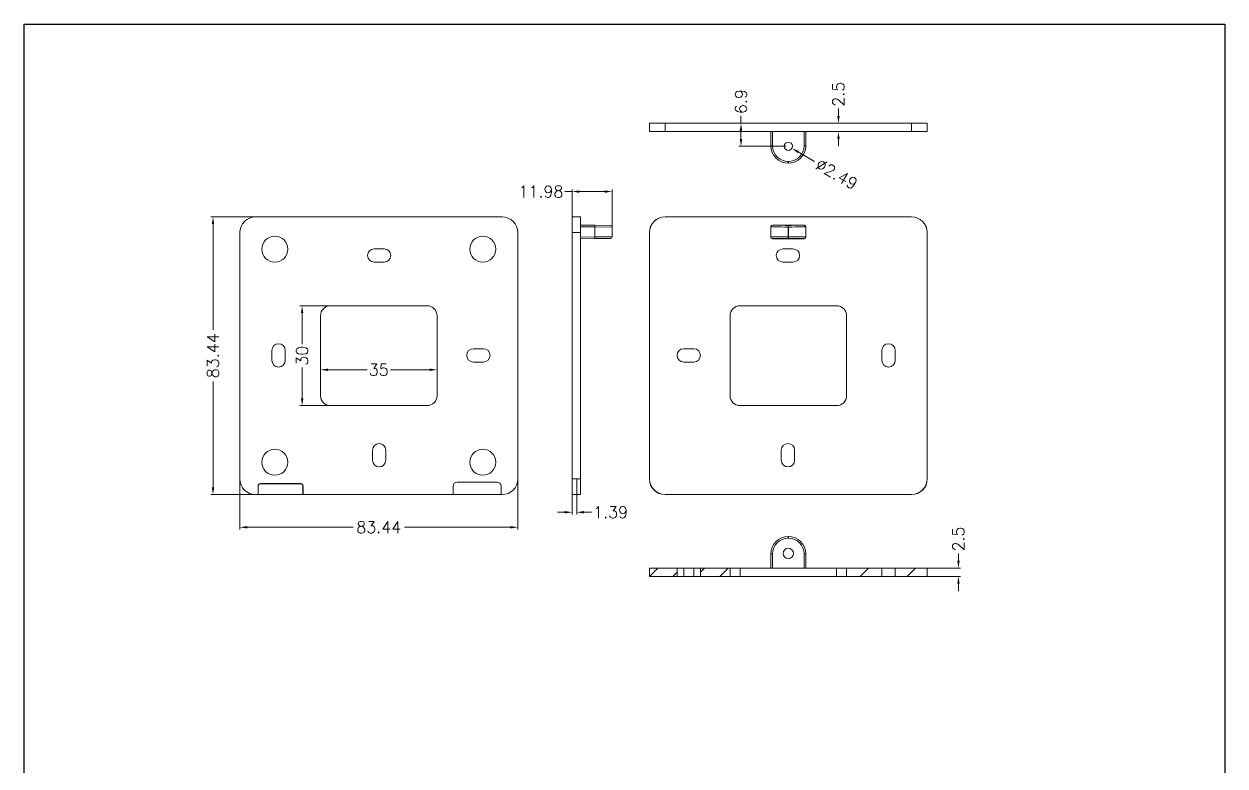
# Model space of a CAD drawing. Header units: millimetres. Extents: x 3222 to 3583, y 1077 to 1523.
# Drawn here: x 3221.9 to 3582.6, y 1299.7 to 1522.6 of the extents above; entities that cross this region are included whole.
import ezdxf

# ---------------------------------------------------------------- set-up
doc = ezdxf.new("R2010")
doc.units = ezdxf.units.MM
doc.layers.get('0').update_dxf_attribs({"linetype": 'CONTINUOUS'})
doc.layers.get('Defpoints').update_dxf_attribs({"linetype": 'CONTINUOUS'})
doc.layers.add('6', color=7, linetype='CONTINUOUS', true_color=0xffffff)
doc.styles.add('ROMANC', font='romanc.shx', dxfattribs={"bigfont": 'gbcbig.shx'})
doc.dimstyles.new('YanXiu', dxfattribs={"dimtxt": 2.5, "dimasz": 2.2, "dimexe": 0.66, "dimexo": 0.66, "dimgap": 0.66, "dimtad": 0, "dimdsep": 46, "dimtxsty": 'ROMANC', "dimcen": 0, "dimclrd": 256, "dimclre": 131, "dimclrt": 42, "dimazin": 2, "dimtfac": 1, "dimtofl": 0, "dimtmove": 0, "dimatfit": 3, "dimfxl": 0, "dimlwd": 5, "dimlwe": 5, "dimarcsym": 0})

# ---------------------------------------------------------------- blocks, each defined once
blk = doc.blocks.new('*D16')
at = {"color": 7, "lineweight": 0}
for p, q in [((-791.8, 269.9), (-791.8, 236.13)), ((-708.36, 264.92), (-708.36, 236.13))]:
    blk.add_line(p, q, dxfattribs=at)
at = {"lineweight": 0}
for p, q in [((-789.6, 236.79), (-757.82, 236.79)), ((-710.56, 236.79), (-742.33, 236.79))]:
    blk.add_line(p, q, dxfattribs=at)
for points in [[(-789.6, 237.15), (-789.6, 236.42), (-791.8, 236.79)], [(-710.56, 237.15), (-710.56, 236.42), (-708.36, 236.79)]]:
    blk.add_solid(points)
at = {"layer": 'Defpoints', "color": 0}
for p in [(-791.8, 270.56), (-708.36, 265.58), (-708.36, 236.79)]:
    blk.add_point(p, dxfattribs=at)
at = {"color": 7, "insert": (-750.08, 236.79), "char_height": 3.5, "attachment_point": 5, "style": 'ROMANC'}
blk.add_mtext('83.44', dxfattribs=at)
blk = doc.blocks.new('*D17')
at = {"color": 7, "lineweight": 0}
for p, q in [((-771.16, 330.03), (-800.53, 330.03)), ((-763.94, 246.59), (-800.53, 246.59))]:
    blk.add_line(p, q, dxfattribs=at)
at = {"lineweight": 0}
for p, q in [((-799.87, 327.83), (-799.87, 296.06)), ((-799.87, 248.79), (-799.87, 280.57))]:
    blk.add_line(p, q, dxfattribs=at)
for points in [[(-800.24, 327.83), (-799.51, 327.83), (-799.87, 330.03)], [(-800.24, 248.79), (-799.51, 248.79), (-799.87, 246.59)]]:
    blk.add_solid(points)
at = {"layer": 'Defpoints', "color": 0}
for p in [(-799.87, 330.03), (-770.5, 330.03), (-763.28, 246.59)]:
    blk.add_point(p, dxfattribs=at)
at = {"color": 7, "insert": (-799.87, 288.31), "char_height": 3.5, "attachment_point": 5, "rotation": 90, "style": 'ROMANC'}
blk.add_mtext('83.44', dxfattribs=at)
blk = doc.blocks.new('*D18')
at = {"color": 7, "lineweight": 0}
for p, q in [((-767.58, 290.93), (-767.58, 283.43)), ((-732.58, 287.65), (-732.58, 283.43))]:
    blk.add_line(p, q, dxfattribs=at)
at = {"lineweight": 0}
for p, q in [((-765.38, 284.09), (-753.57, 284.09)), ((-734.78, 284.09), (-746.58, 284.09))]:
    blk.add_line(p, q, dxfattribs=at)
for points in [[(-765.38, 284.45), (-765.38, 283.72), (-767.58, 284.09)], [(-734.78, 284.45), (-734.78, 283.72), (-732.58, 284.09)]]:
    blk.add_solid(points)
at = {"layer": 'Defpoints', "color": 0}
for p in [(-767.58, 291.59), (-732.58, 288.31), (-732.58, 284.09)]:
    blk.add_point(p, dxfattribs=at)
at = {"color": 7, "insert": (-750.08, 284.09), "char_height": 3.5, "attachment_point": 5, "style": 'ROMANC'}
blk.add_mtext('35', dxfattribs=at)
blk = doc.blocks.new('*D19')
at = {"color": 7, "lineweight": 0}
for p, q in [((-758.87, 303.31), (-773.76, 303.31)), ((-758.87, 273.31), (-773.76, 273.31))]:
    blk.add_line(p, q, dxfattribs=at)
at = {"lineweight": 0}
for p, q in [((-773.1, 301.11), (-773.1, 291.81)), ((-773.1, 275.51), (-773.1, 284.82))]:
    blk.add_line(p, q, dxfattribs=at)
for points in [[(-773.46, 301.11), (-772.73, 301.11), (-773.1, 303.31)], [(-773.46, 275.51), (-772.73, 275.51), (-773.1, 273.31)]]:
    blk.add_solid(points)
at = {"layer": 'Defpoints', "color": 0}
for p in [(-773.1, 303.31), (-758.21, 303.31), (-758.21, 273.31)]:
    blk.add_point(p, dxfattribs=at)
at = {"color": 7, "insert": (-773.1, 288.31), "char_height": 3.5, "attachment_point": 5, "rotation": 90, "style": 'ROMANC'}
blk.add_mtext('30', dxfattribs=at)
blk = doc.blocks.new('*D20')
at = {"lineweight": 0}
for p, q in [((-692.02, 337.61), (-694.22, 337.61)), ((-682.24, 337.61), (-689.82, 337.61))]:
    blk.add_line(p, q, dxfattribs=at)
at = {"color": 7, "lineweight": 0}
for p, q in [((-692.02, 328.33), (-692.02, 338.27)), ((-680.04, 326.15), (-680.04, 338.27))]:
    blk.add_line(p, q, dxfattribs=at)
for points in [[(-689.82, 337.97), (-689.82, 337.24), (-692.02, 337.61)], [(-682.24, 337.97), (-682.24, 337.24), (-680.04, 337.61)]]:
    blk.add_solid(points)
at = {"layer": 'Defpoints', "color": 0}
for p in [(-692.02, 337.61), (-692.02, 327.67), (-680.04, 325.49)]:
    blk.add_point(p, dxfattribs=at)
at = {"color": 7, "insert": (-701.38, 337.61), "char_height": 3.5, "attachment_point": 5, "style": 'ROMANC'}
blk.add_mtext('11.98', dxfattribs=at)
blk = doc.blocks.new('*D21')
at = {"color": 7, "lineweight": 0}
for p, q in [((-626.62, 358.12), (-641.97, 358.12)), ((-627.75, 351.22), (-641.97, 351.22))]:
    blk.add_line(p, q, dxfattribs=at)
at = {"lineweight": 0}
for p, q in [((-641.31, 358.12), (-641.31, 360.32)), ((-641.31, 353.42), (-641.31, 355.92))]:
    blk.add_line(p, q, dxfattribs=at)
for points in [[(-641.68, 355.92), (-640.94, 355.92), (-641.31, 358.12)], [(-641.68, 353.42), (-640.94, 353.42), (-641.31, 351.22)]]:
    blk.add_solid(points)
at = {"layer": 'Defpoints', "color": 0}
for p in [(-641.31, 358.12), (-625.96, 358.12), (-627.09, 351.22)]:
    blk.add_point(p, dxfattribs=at)
at = {"color": 7, "insert": (-641.31, 364.65), "char_height": 3.5, "attachment_point": 5, "rotation": 90, "style": 'ROMANC'}
blk.add_mtext('6.9', dxfattribs=at)
blk = doc.blocks.new('*D22')
at = {"lineweight": 0}
for p, q in [((-612.04, 360.32), (-612.04, 362.52)), ((-612.04, 353.42), (-612.04, 351.22))]:
    blk.add_line(p, q, dxfattribs=at)
at = {"color": 7, "lineweight": 0}
for p, q in [((-613.57, 358.12), (-611.38, 358.12)), ((-613.57, 355.62), (-611.38, 355.62))]:
    blk.add_line(p, q, dxfattribs=at)
for points in [[(-612.4, 360.32), (-611.67, 360.32), (-612.04, 358.12)], [(-612.4, 353.42), (-611.67, 353.42), (-612.04, 355.62)]]:
    blk.add_solid(points)
at = {"layer": 'Defpoints', "color": 0}
for p in [(-614.23, 358.12), (-612.04, 358.12), (-614.23, 355.62)]:
    blk.add_point(p, dxfattribs=at)
at = {"color": 7, "insert": (-612.04, 366.85), "char_height": 3.5, "attachment_point": 5, "rotation": 90, "style": 'ROMANC'}
blk.add_mtext('2.5', dxfattribs=at)
blk = doc.blocks.new('*D23')
at = {"lineweight": 0}
blk.add_line((-619.2, 346.69), (-624.11, 349.51), dxfattribs=at)
blk.add_solid([(-623.93, 349.83), (-624.29, 349.19), (-626.02, 350.6)])
at = {"layer": 'Defpoints', "color": 0}
for p in [(-628.17, 351.84), (-626.02, 350.6)]:
    blk.add_point(p, dxfattribs=at)
at = {"color": 7, "insert": (-612.56, 342.88), "char_height": 3.5, "attachment_point": 5, "rotation": 330.1527, "style": 'ROMANC'}
blk.add_mtext('∅2.49', dxfattribs=at)
blk = doc.blocks.new('*D24')
at = {"color": 7, "lineweight": 0}
for p, q in [((-692.02, 248.29), (-692.02, 240.63)), ((-690.63, 248.29), (-690.63, 240.63))]:
    blk.add_line(p, q, dxfattribs=at)
at = {"lineweight": 0}
for p, q in [((-694.22, 241.29), (-696.42, 241.29)), ((-688.43, 241.29), (-686.23, 241.29))]:
    blk.add_line(p, q, dxfattribs=at)
for points in [[(-694.22, 241.66), (-694.22, 240.92), (-692.02, 241.29)], [(-688.43, 241.66), (-688.43, 240.92), (-690.63, 241.29)]]:
    blk.add_solid(points)
at = {"layer": 'Defpoints', "color": 0}
for p in [(-692.02, 248.95), (-690.63, 248.95), (-690.63, 241.29)]:
    blk.add_point(p, dxfattribs=at)
at = {"color": 7, "insert": (-680.49, 241.29), "char_height": 3.5, "attachment_point": 5, "style": 'ROMANC'}
blk.add_mtext('1.39', dxfattribs=at)
blk = doc.blocks.new('*D25')
at = {"lineweight": 0}
for p, q in [((-576, 226.73), (-576, 228.93)), ((-576, 219.83), (-576, 217.63))]:
    blk.add_line(p, q, dxfattribs=at)
at = {"color": 7, "lineweight": 0}
for p, q in [((-592.09, 224.53), (-575.34, 224.53)), ((-592.09, 222.03), (-575.34, 222.03))]:
    blk.add_line(p, q, dxfattribs=at)
for points in [[(-576.37, 226.73), (-575.64, 226.73), (-576, 224.53)], [(-576.37, 219.83), (-575.64, 219.83), (-576, 222.03)]]:
    blk.add_solid(points)
at = {"layer": 'Defpoints', "color": 0}
for p in [(-592.75, 224.53), (-576, 224.53), (-592.75, 222.03)]:
    blk.add_point(p, dxfattribs=at)
at = {"color": 7, "insert": (-576, 233.26), "char_height": 3.5, "attachment_point": 5, "rotation": 90, "style": 'ROMANC'}
blk.add_mtext('2.5', dxfattribs=at)

msp = doc.modelspace()

# ---------------------------------------------------------------- linework, layer by layer
at = {"color": 1}
msp.add_lwpolyline([(3221.944, 1522.555), (3582.608, 1522.555), (3582.608, 1076.86), (3221.944, 1076.86)], close=True, dxfattribs=at)
at = {"layer": '6', "color": 7, "linetype": 'Continuous', "lineweight": 0}
for p, q in [((3409.796, 1490.242), (3409.752, 1492.742)), ((3409.752, 1492.742), (3414.474, 1492.742)), ((3409.796, 1490.242), (3414.474, 1490.242)), ((3414.474, 1490.242), (3414.474, 1492.742)), ((3414.474, 1492.742), (3488.474, 1492.742)), ((3414.474, 1490.242), (3488.474, 1490.242)), ((3446.22, 1485.966), (3446.183, 1490.242)), ((3446.683, 1490.242), (3446.72, 1485.966)), ((3456.228, 1485.966), (3456.266, 1490.242)), ((3456.766, 1490.242), (3456.728, 1485.966)), ((3488.474, 1490.242), (3488.474, 1492.742)), ((3493.196, 1492.742), (3488.474, 1492.742)), ((3493.152, 1490.242), (3488.474, 1490.242)), ((3493.152, 1490.242), (3493.196, 1492.742)), ((3451.47, 1480.762), (3451.47, 1481.257)), ((3451.47, 1481.257), (3451.478, 1481.257)), ((3451.478, 1480.762), (3451.47, 1480.762)), ((3451.478, 1480.762), (3451.478, 1481.257)), ((3365.492, 1464.655), (3291.492, 1464.655)), ((3389.045, 1464.611), (3386.545, 1464.655)), ((3386.545, 1459.933), (3386.545, 1464.655)), ((3389.045, 1459.933), (3389.045, 1464.611)), ((3414.474, 1464.611), (3414.474, 1464.655)), ((3414.474, 1464.655), (3488.474, 1464.655)), ((3414.474, 1464.611), (3488.474, 1464.611)), ((3488.474, 1464.611), (3488.474, 1464.655)), ((3389.045, 1462.167), (3393.321, 1462.13)), ((3393.321, 1461.63), (3389.045, 1461.667)), ((3393.321, 1462.13), (3398.03, 1462.089)), ((3398.525, 1461.589), (3393.321, 1461.63)), ((3393.321, 1458.596), (3393.321, 1461.63)), ((3398.525, 1461.589), (3398.525, 1458.637)), ((3446.22, 1461.63), (3446.183, 1461.667)), ((3446.183, 1461.667), (3446.183, 1458.558)), ((3446.22, 1458.596), (3446.22, 1461.63)), ((3456.266, 1462.167), (3446.683, 1462.167)), ((3446.683, 1462.167), (3446.72, 1462.13)), ((3451.47, 1461.589), (3451.47, 1462.089)), ((3451.47, 1462.089), (3451.478, 1462.089)), ((3451.47, 1461.589), (3451.47, 1458.637)), ((3451.478, 1461.589), (3451.47, 1461.589)), ((3451.478, 1461.589), (3451.478, 1462.089)), ((3451.478, 1458.637), (3451.478, 1461.589)), ((3456.228, 1462.13), (3456.266, 1462.167)), ((3456.766, 1461.667), (3456.728, 1461.63)), ((3456.728, 1461.63), (3456.728, 1458.596)), ((3456.766, 1458.558), (3456.766, 1461.667)), ((3286.77, 1459.933), (3286.77, 1385.933)), ((3370.213, 1385.933), (3370.213, 1459.933)), ((3389.045, 1459.933), (3386.545, 1459.933)), ((3386.545, 1385.933), (3386.545, 1459.933)), ((3389.045, 1385.933), (3389.045, 1459.933)), ((3389.045, 1458.558), (3393.321, 1458.596)), ((3393.321, 1458.096), (3389.045, 1458.058)), ((3393.321, 1458.596), (3398.525, 1458.637)), ((3398.03, 1458.137), (3393.321, 1458.096)), ((3409.796, 1459.933), (3409.752, 1459.933)), ((3409.752, 1385.933), (3409.752, 1459.933)), ((3409.796, 1385.933), (3409.796, 1459.933)), ((3446.183, 1458.558), (3446.22, 1458.596)), ((3446.72, 1458.096), (3446.683, 1458.058)), ((3446.683, 1458.058), (3456.266, 1458.058)), ((3451.47, 1458.637), (3451.47, 1458.137)), ((3451.47, 1458.637), (3451.478, 1458.637)), ((3451.478, 1458.137), (3451.47, 1458.137)), ((3451.478, 1458.637), (3451.478, 1458.137)), ((3456.266, 1458.058), (3456.228, 1458.096)), ((3456.728, 1458.596), (3456.766, 1458.558)), ((3493.152, 1459.933), (3493.152, 1385.933)), ((3493.152, 1459.933), (3493.196, 1459.933)), ((3493.196, 1459.933), (3493.196, 1385.933)), ((3330.094, 1455.036), (3327.094, 1455.036)), ((3449.872, 1455.036), (3452.872, 1455.036)), ((3327.094, 1451.036), (3330.094, 1451.036)), ((3452.872, 1451.036), (3449.872, 1451.036)), ((3342.992, 1437.933), (3313.992, 1437.933)), ((3436.974, 1437.933), (3465.974, 1437.933)), ((3310.992, 1434.933), (3310.992, 1410.933)), ((3345.992, 1410.933), (3345.992, 1434.933)), ((3433.974, 1410.933), (3433.974, 1434.933)), ((3468.974, 1434.933), (3468.974, 1410.933)), ((3359.888, 1425.035), (3356.888, 1425.035)), ((3420.078, 1425.035), (3423.078, 1425.035)), ((3296.388, 1424.535), (3296.388, 1421.535)), ((3300.388, 1421.535), (3300.388, 1424.535)), ((3356.888, 1421.035), (3359.888, 1421.035)), ((3423.078, 1421.035), (3420.078, 1421.035)), ((3479.578, 1421.535), (3479.578, 1424.535)), ((3483.578, 1424.535), (3483.578, 1421.535)), ((3313.992, 1407.933), (3342.992, 1407.933)), ((3465.974, 1407.933), (3436.974, 1407.933)), ((3326.594, 1394.536), (3326.594, 1391.536)), ((3330.594, 1391.536), (3330.594, 1394.536)), ((3449.372, 1391.536), (3449.372, 1394.536)), ((3453.372, 1394.536), (3453.372, 1391.536)), ((3351.992, 1384.989), (3363.992, 1384.989)), ((3389.045, 1385.933), (3386.545, 1385.933)), ((3386.545, 1381.211), (3386.545, 1385.933)), ((3387.939, 1381.211), (3387.939, 1385.933)), ((3389.045, 1381.255), (3389.045, 1385.933)), ((3409.796, 1385.933), (3409.752, 1385.933)), ((3493.152, 1385.933), (3493.196, 1385.933)), ((3292.292, 1383.792), (3292.243, 1383.792)), ((3292.243, 1381.211), (3292.243, 1383.792)), ((3292.292, 1381.235), (3292.292, 1383.792)), ((3292.992, 1384.541), (3304.992, 1384.541)), ((3292.992, 1384.541), (3292.992, 1384.492)), ((3292.992, 1384.492), (3304.992, 1384.492)), ((3304.992, 1384.492), (3304.992, 1384.541)), ((3305.74, 1383.792), (3305.692, 1383.792)), ((3305.692, 1383.792), (3305.692, 1381.235)), ((3305.74, 1383.792), (3305.74, 1381.211)), ((3350.794, 1381.211), (3350.794, 1383.792)), ((3365.189, 1383.792), (3365.189, 1381.211)), ((3291.492, 1381.211), (3292.243, 1381.211)), ((3292.243, 1381.211), (3292.292, 1381.235)), ((3305.692, 1381.235), (3292.292, 1381.235)), ((3305.692, 1381.235), (3305.74, 1381.211)), ((3305.74, 1381.211), (3315.292, 1381.211)), ((3315.292, 1381.211), (3350.794, 1381.211)), ((3365.189, 1381.235), (3350.794, 1381.235)), ((3365.189, 1381.211), (3365.492, 1381.211)), ((3389.045, 1381.255), (3386.545, 1381.211)), ((3414.474, 1381.255), (3414.474, 1381.211)), ((3488.474, 1381.255), (3414.474, 1381.255)), ((3414.777, 1381.211), (3414.474, 1381.211)), ((3414.777, 1381.211), (3414.777, 1381.235)), ((3414.777, 1381.235), (3429.172, 1381.235)), ((3429.172, 1381.235), (3429.172, 1381.211)), ((3464.674, 1381.211), (3429.172, 1381.211)), ((3474.225, 1381.211), (3464.674, 1381.211)), ((3474.274, 1381.235), (3474.225, 1381.211)), ((3474.274, 1381.235), (3487.674, 1381.235)), ((3487.723, 1381.211), (3487.674, 1381.235)), ((3488.474, 1381.211), (3487.723, 1381.211)), ((3488.474, 1381.255), (3488.474, 1381.211)), ((3451.47, 1368.63), (3451.47, 1368.134)), ((3451.47, 1368.63), (3451.478, 1368.63)), ((3451.478, 1368.134), (3451.47, 1368.134)), ((3451.478, 1368.63), (3451.478, 1368.134)), ((3446.183, 1359.15), (3446.22, 1363.426)), ((3446.72, 1363.426), (3446.683, 1359.15)), ((3456.266, 1359.15), (3456.228, 1363.426)), ((3456.728, 1363.426), (3456.766, 1359.15)), ((3409.796, 1359.15), (3409.752, 1356.65)), ((3409.752, 1356.65), (3412.252, 1359.15)), ((3409.752, 1356.65), (3418.08, 1356.65)), ((3409.796, 1359.15), (3418.08, 1359.15)), ((3416.788, 1356.65), (3418.08, 1357.942)), ((3418.08, 1359.15), (3418.08, 1356.65)), ((3420.078, 1359.15), (3418.08, 1359.15)), ((3420.078, 1356.65), (3418.08, 1356.65)), ((3420.078, 1359.15), (3420.078, 1356.65)), ((3420.078, 1359.15), (3423.078, 1359.15)), ((3420.078, 1356.65), (3423.078, 1356.65)), ((3423.078, 1359.15), (3423.078, 1356.65)), ((3425.075, 1359.15), (3423.078, 1359.15)), ((3425.075, 1356.65), (3423.078, 1356.65)), ((3425.075, 1359.15), (3433.974, 1359.15)), ((3425.075, 1356.65), (3425.075, 1359.15)), ((3425.075, 1357.901), (3426.324, 1359.15)), ((3425.075, 1356.65), (3433.974, 1356.65)), ((3430.86, 1356.65), (3433.36, 1359.15)), ((3433.974, 1359.15), (3433.974, 1356.65)), ((3433.974, 1359.15), (3436.974, 1359.15)), ((3433.974, 1356.65), (3436.974, 1356.65)), ((3436.974, 1356.65), (3436.974, 1359.15)), ((3436.974, 1359.15), (3465.974, 1359.15)), ((3436.974, 1356.65), (3465.974, 1356.65)), ((3465.974, 1359.15), (3465.974, 1356.65)), ((3468.974, 1359.15), (3465.974, 1359.15)), ((3468.974, 1356.65), (3465.974, 1356.65)), ((3468.974, 1356.65), (3468.974, 1359.15)), ((3468.974, 1359.15), (3479.578, 1359.15)), ((3468.974, 1356.65), (3479.578, 1356.65)), ((3473.075, 1356.65), (3475.575, 1359.15)), ((3479.578, 1359.15), (3479.578, 1356.65)), ((3479.578, 1359.15), (3483.578, 1359.15)), ((3479.578, 1356.65), (3483.578, 1356.65)), ((3483.578, 1356.65), (3483.578, 1359.15)), ((3483.578, 1359.15), (3493.152, 1359.15)), ((3483.578, 1356.65), (3493.196, 1356.65)), ((3487.147, 1356.65), (3489.647, 1359.15)), ((3493.196, 1356.65), (3493.152, 1359.15))]:
    msp.add_line(p, q, dxfattribs=at)
at = {"layer": '6', "color": 7, "linetype": 'Continuous', "lineweight": 0, "extrusion": (0, 0, -1)}
for centre, radius in [((-3451.474, 1485.842), 1.244), ((-3297.27, 1454.933), 3.9), ((-3359.713, 1454.933), 3.9), ((-3297.27, 1390.933), 3.9), ((-3359.713, 1390.933), 3.9)]:
    msp.add_circle(centre, radius, dxfattribs=at)
at = {"layer": '6', "color": 7, "linetype": 'Continuous', "lineweight": 0}
msp.add_circle((3451.474, 1363.55), 1.55, dxfattribs=at)
at = {"layer": '6', "color": 7, "linetype": 'Continuous', "lineweight": 0, "extrusion": (0, 0, -1)}
for centre, radius, start, end in [((-3451.47, 1486.012), 5.25, 270, 359.5), ((-3451.47, 1486.007), 4.75, 270, 359.5), ((-3451.478, 1486.007), 4.75, 180.5, 270), ((-3451.478, 1486.012), 5.25, 180.5, 270), ((-3414.474, 1459.933), 4.722, 0, 90), ((-3414.474, 1459.933), 4.678, 0, 90), ((-3488.474, 1459.933), 4.722, 90, 180), ((-3488.474, 1459.933), 4.678, 90, 180), ((-3398.025, 1458.637), 0.5, 180, 269.5), ((-3449.872, 1453.036), 2, 270, 90), ((-3452.872, 1453.036), 2, 90, 270), ((-3436.974, 1434.933), 3, 0, 90), ((-3465.974, 1434.933), 3, 90, 180), ((-3420.078, 1423.035), 2, 270, 90), ((-3423.078, 1423.035), 2, 90, 270), ((-3481.578, 1424.535), 2, 0, 180), ((-3481.578, 1421.535), 2, 180, 0), ((-3436.974, 1410.933), 3, 270, 0), ((-3465.974, 1410.933), 3, 180, 270), ((-3451.372, 1394.536), 2, 0, 180), ((-3451.372, 1391.536), 2, 180, 0), ((-3351.992, 1383.792), 1.198, 0, 90), ((-3363.992, 1383.792), 1.198, 90, 180), ((-3414.474, 1385.933), 4.722, 270, 0), ((-3414.474, 1385.933), 4.678, 270, 0), ((-3488.474, 1385.933), 4.678, 180, 270), ((-3488.474, 1385.933), 4.722, 180, 270), ((-3292.992, 1383.792), 0.749, 0, 90), ((-3304.992, 1383.792), 0.749, 90, 180)]:
    msp.add_arc(centre, radius, start, end, dxfattribs=at)
at = {"layer": '6', "color": 7, "linetype": 'Continuous', "lineweight": 0}
for centre, radius, start, end in [((3291.492, 1459.933), 4.722, 90, 180), ((3365.492, 1459.933), 4.722, 0, 90), ((3398.025, 1461.589), 0.5, 0, 89.5), ((3327.094, 1453.036), 2, 90, 270), ((3330.094, 1453.036), 2, 270, 90), ((3313.992, 1434.933), 3, 90, 180), ((3342.992, 1434.933), 3, 0, 90), ((3298.388, 1424.535), 2, 0, 180), ((3356.888, 1423.035), 2, 90, 270), ((3359.888, 1423.035), 2, 270, 90), ((3298.388, 1421.535), 2, 180, 0), ((3313.992, 1410.933), 3, 180, 270), ((3342.992, 1410.933), 3, 270, 0), ((3328.594, 1394.536), 2, 0, 180), ((3328.594, 1391.536), 2, 180, 0), ((3291.492, 1385.933), 4.722, 180, 270), ((3365.492, 1385.933), 4.722, 270, 0), ((3292.992, 1383.792), 0.7, 90, 180), ((3304.992, 1383.792), 0.7, 0, 90), ((3451.47, 1363.38), 5.25, 90, 179.5), ((3451.47, 1363.384), 4.75, 90, 179.5), ((3451.478, 1363.38), 5.25, 0.5, 90), ((3451.478, 1363.384), 4.75, 0.5, 90)]:
    msp.add_arc(centre, radius, start, end, dxfattribs=at)
for centre, major_axis, ratio, start_param, end_param in [((3446.72, 1485.97), (-0.5, -0.004), 0.0087262, 0, 1.5707202), ((3456.228, 1485.97), (0.5, -0.004), 0.0087262, 4.7124651, 6.2831853), ((3393.317, 1461.63), (-0.004, -0.5), 0.0087262, 1.5708725, 3.1415927), ((3446.72, 1461.63), (-0.354, -0.354), 0.9999239, 3.9270289, 5.4977491), ((3456.228, 1461.63), (0.354, -0.354), 0.9999239, 0.7854362, 2.3561564), ((3393.317, 1458.596), (-0.004, 0.5), 0.0087262, 3.1415927, 4.7123128), ((3446.72, 1458.596), (-0.354, 0.354), 0.9999239, 0.7854362, 2.3561564), ((3456.228, 1458.596), (0.354, 0.354), 0.9999239, 3.9270289, 5.4977491), ((3446.72, 1363.421), (-0.5, 0.004), 0.0087262, 4.7124651, 6.2831853), ((3456.228, 1363.421), (0.5, 0.004), 0.0087262, 0, 1.5707202)]:
    msp.add_ellipse(centre, major_axis=major_axis, ratio=ratio, start_param=start_param, end_param=end_param, dxfattribs=at)
at = {"layer": '6', "color": 7, "linetype": 'Continuous', "lineweight": 0, "extrusion": (0, 0, -1)}
for centre, major_axis, ratio, start_param, end_param in [((3446.683, 1461.667), (0.354, -0.354), 0.9999239, 2.3562326, 3.9269527), ((3451.47, 1461.63), (-5.25, 0), 0.0078957, 4.712389, 6.2744587), ((3451.47, 1462.13), (-4.75, 0), 0.0087269, 4.712389, 6.2744587), ((3451.478, 1462.13), (-4.75, 0), 0.0087269, 3.1503193, 4.712389), ((3451.478, 1461.63), (-5.25, 0), 0.0078957, 3.1503193, 4.712389), ((3456.266, 1461.667), (-0.354, -0.354), 0.9999239, 2.3562326, 3.9269527), ((3446.683, 1458.558), (0.354, 0.354), 0.9999239, 2.3562326, 3.9269527), ((3451.47, 1458.595), (-5.25, 0), 0.0078957, 0.0087266, 1.5707963), ((3451.47, 1458.095), (-4.75, 0), 0.0087269, 0.0087266, 1.5707963), ((3451.478, 1458.595), (-5.25, 0), 0.0078957, 1.5707963, 3.132866), ((3451.478, 1458.095), (-4.75, 0), 0.0087269, 1.5707963, 3.132866), ((3456.266, 1458.558), (-0.354, 0.354), 0.9999239, 2.3562326, 3.9269527)]:
    msp.add_ellipse(centre, major_axis=major_axis, ratio=ratio, start_param=start_param, end_param=end_param, dxfattribs=at)
for centre in [(3451.474, 1462.129), (3451.474, 1458.097)]:
    msp.add_ellipse(centre, major_axis=(-1.55, 0), ratio=0.0087269, dxfattribs=at)

# ---------------------------------------------------------------- dimensions: what is measured, and where the dimension line sits
for base, p1, p2, picture, middle in [((3466.534, 1492.742), (3464.339, 1490.242), (3464.339, 1492.742), '*D22', (3466.534, 1501.468)), ((3437.258, 1492.742), (3451.474, 1485.842), (3452.611, 1492.742), '*D21', (3437.258, 1499.268)), ((3278.695, 1464.655), (3315.292, 1381.211), (3308.065, 1464.655), '*D17', (3278.695, 1422.933)), ((3305.472, 1437.933), (3320.358, 1407.933), (3320.358, 1437.933), '*D19', (3305.472, 1422.933)), ((3502.564, 1359.15), (3485.823, 1356.65), (3485.823, 1359.15), '*D25', (3502.564, 1367.877))]:
    dim = msp.add_linear_dim(base=base, p1=p1, p2=p2, angle=90, dimstyle='YanXiu', override={"dimtxt": 3.5, "dimclre": 7, "dimclrt": 7, "dimlwd": 0, "dimlwe": 0})
    dim.commit()
    dim.dimension.update_dxf_attribs({"geometry": picture, "text_midpoint": middle, "insert": (4078.569, 1134.62)})
dim = msp.add_diameter_dim_2p(p1=(3450.395, 1486.461), p2=(3452.553, 1485.223), dimstyle='YanXiu', override={"dimtxt": 3.5, "dimclre": 7, "dimclrt": 7, "dimlwd": 0, "dimlwe": 0})
dim.commit()
dim.dimension.update_dxf_attribs({"geometry": '*D23', "text_midpoint": (3466.01, 1477.501), "dimtype": 131, "insert": (4078.569, 1134.62)})
for base, p1, p2, picture, middle in [((3386.545, 1472.226), (3398.525, 1460.113), (3386.545, 1462.294), '*D20', (3377.185, 1472.226)), ((3345.992, 1418.707), (3310.992, 1426.211), (3345.992, 1422.933), '*D18', (3328.492, 1418.707)), ((3370.213, 1371.407), (3286.77, 1405.179), (3370.213, 1400.196), '*D16', (3328.492, 1371.407)), ((3387.939, 1375.909), (3386.545, 1383.572), (3387.939, 1383.572), '*D24', (3398.082, 1375.909))]:
    dim = msp.add_linear_dim(base=base, p1=p1, p2=p2, dimstyle='YanXiu', override={"dimtxt": 3.5, "dimclre": 7, "dimclrt": 7, "dimlwd": 0, "dimlwe": 0})
    dim.commit()
    dim.dimension.update_dxf_attribs({"geometry": picture, "text_midpoint": middle, "insert": (4078.569, 1134.62)})

doc.saveas('drawing.dxf')
